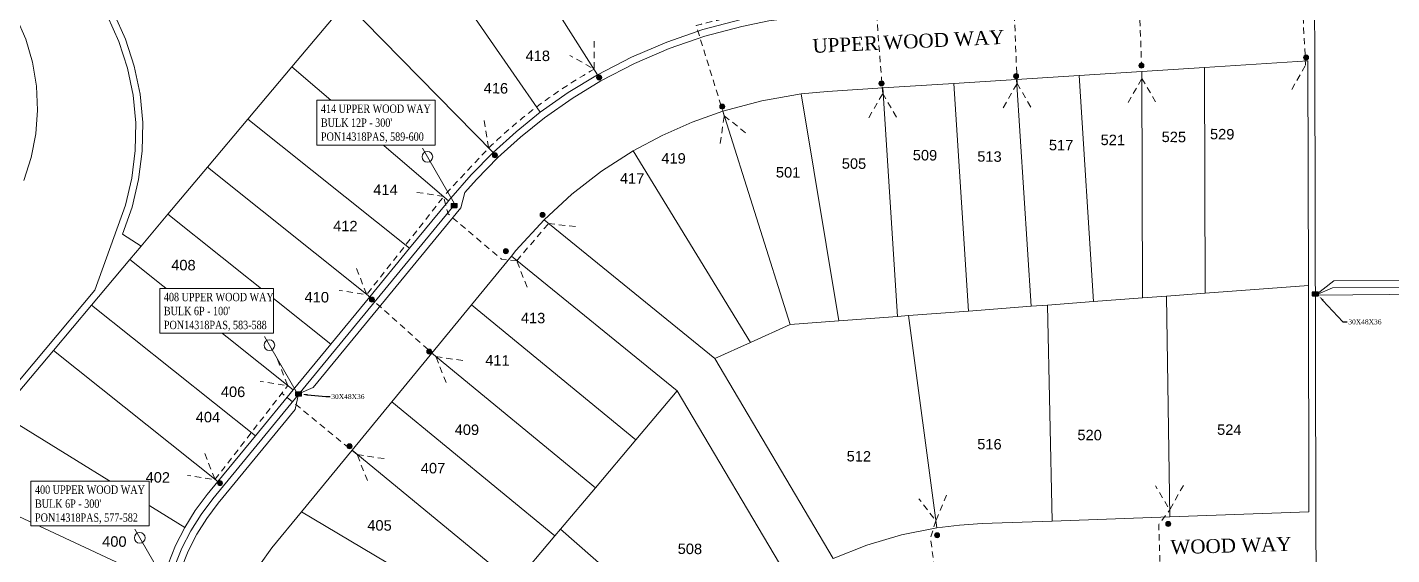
# Model space of a CAD drawing. Header units: feet. Extents: x 2808417 to 2820762, y 948624 to 970780.
# Drawn here: x 2813811 to 2814789, y 964313 to 964691 of the extents above; entities that cross this region are included whole.
import ezdxf
from ezdxf import colors
from ezdxf.entities.mleader import LeaderData, LeaderLine
from ezdxf.enums import TextEntityAlignment as Align
from ezdxf.lldxf.tags import DXFTag
from ezdxf.math import Vec2, Vec3

# ---------------------------------------------------------------- set-up
doc = ezdxf.new("R2010")
doc.units = ezdxf.units.FT
doc.header["$LTSCALE"] = 0.015
doc.header["$MEASUREMENT"] = 0
doc.linetypes.add('DASHED', pattern=[5, 3, -2])
for name, color, linetype in [('144A', 112, '144A'), ('144B', 112, '144B'), ('72A', 112, '72A'), ('Dakota County Addresses', 7, 'Continuous'), ('Dakota County Parcels', 7, 'Continuous'), ('DETAIL', 7, 'Continuous'), ('DROP BURIED', 7, 'DASHED'), ('STREET NAME', 7, 'Continuous'), ('TAIL', 1, 'MST'), ('TELEPHONE STRUCT-PROP', 6, 'Continuous'), ('TERMINALS', 7, 'Continuous')]:
    doc.layers.add(name, color=color, linetype=linetype)
doc.layers.add('RUNNING LINE (UNDERGROUND)', color=10, linetype='Continuous', lineweight=40)
doc.styles.add('Dimensions 100', font='arial.ttf')
doc.styles.add('Line', font='txt.shx', dxfattribs={"height": 3})
doc.styles.add('SIMPLEX', font='times.ttf', dxfattribs={"width": 0.8})
doc.styles.get("Standard").update_dxf_attribs({"font": 'times.ttf'})
doc.styles.add('Utilities', font='arial.ttf', dxfattribs={"height": 2.5})
tags = doc.linetypes.add('144A', pattern='A,80,-5,["144A",Line,S=1.5,R=0,X=0,Y=-1.5],-24', length=109).pattern_tags.tags
tags[6] = DXFTag(74, 10)
tags = doc.linetypes.add('144B', pattern='A,80,-5,["144B",Line,S=1.5,R=0,X=0,Y=-1.5],-24', length=109).pattern_tags.tags
tags[6] = DXFTag(74, 10)
tags = doc.linetypes.add('72A', pattern='A,80,-5,["72A",Line,S=1.5,R=0,X=0,Y=-1.5],-20', length=105).pattern_tags.tags
tags[6] = DXFTag(74, 10)
tags = doc.linetypes.add('MST', pattern='A,5,-5,5,-5,["TAIL",Line,S=1.5,R=0,X=0,Y=-1.5],-20', length=40).pattern_tags.tags
tags[10] = DXFTag(74, 10)

# ---------------------------------------------------------------- blocks, each defined once
blk = doc.blocks.new('ACMAP_ANN_TEMPLATE_Dakota County Addresses')
at = {"layer": 'Dakota County Addresses', "style": 'Dimensions 100'}
blk.add_attdef('DakotaCountyAddress', text='', height=50, dxfattribs=at).set_placement((0, 0), align=Align.CENTER)
blk = doc.blocks.new('NEW HH')
at = {"ltscale": 40, "true_color": 0xffffff}
h = blk.add_hatch(color=7, dxfattribs=at)
h.dxf.hatch_style = 1
h.paths.add_polyline_path([(-0.061, -0.031, 0.414214), (-0.046, -0.046), (0.046, -0.046, 0.414214), (0.061, -0.031), (0.061, 0.031, 0.414214), (0.046, 0.046), (-0.046, 0.046, 0.414214), (-0.061, 0.031)])
at = {"layer": 'RUNNING LINE (UNDERGROUND)', "color": 6, "lineweight": 0, "const_width": 0.005, "flags": 128}
blk.add_lwpolyline([(-0.061, 0.031), (-0.061, -0.031, 0.414214), (-0.046, -0.046), (0.046, -0.046, 0.414214), (0.061, -0.031), (0.061, 0.031, 0.414214), (0.046, 0.046), (-0.046, 0.046, 0.414214)], format="xyb", close=True, dxfattribs=at)
at = {"layer": 'TELEPHONE STRUCT-PROP', "color": 18, "true_color": 0x000000, "style": 'Utilities'}
blk.add_text('HH', height=0.05, dxfattribs=at).set_placement((0, 0), align=Align.MIDDLE_CENTER)
blk = doc.blocks.new('Proposed FlowerPot')
at = {"lineweight": 5, "ltscale": 100, "true_color": 0xffffff}
h = blk.add_hatch(color=7, dxfattribs=at)
h.dxf.hatch_style = 1
h.paths.add_polyline_path([(0, 0.06, 0.414214), (-0.06, 0, 0.414214), (0, -0.06, 0.414214), (0.06, 0, 0.414214)])
at = {"lineweight": 5, "ltscale": 100}
blk.add_circle((0, 0), 0.0604, dxfattribs=at)
at = {"layer": 'RUNNING LINE (UNDERGROUND)', "color": 6, "lineweight": 5, "const_width": 0.00907, "flags": 128}
blk.add_lwpolyline([(-0.06, 0, -0.414214), (0, 0.06, -0.414214), (0.06, 0, -0.414214), (0, -0.06, -0.414214), (-0.06, 0)], format="xyb", dxfattribs=at)
at = {"color": 18, "linetype": 'ByBlock', "lineweight": 5, "ltscale": 100, "true_color": 0x000000, "style": 'Dimensions 100'}
blk.add_text('F', height=0.0744, dxfattribs=at).set_placement((-0.029, -0.037))
blk = doc.blocks.new('TERMINAL')
at = {"lineweight": 5, "ltscale": 0.5, "flags": 128}
blk.add_lwpolyline([(-0.07, -0.65), (-0.07, 44.75)], dxfattribs=at)
at = {"lineweight": 5, "ltscale": 0.5}
blk.add_circle((-0.07, 37.61), 3.83, dxfattribs=at)

msp = doc.modelspace()

# ---------------------------------------------------------------- linework, layer by layer
at = {"layer": '144A', "lineweight": 5, "ltscale": 50, "flags": 128}
msp.add_lwpolyline([(2813664.83, 964238.52), (2813665.72, 964243.22), (2813671.78, 964262.8), (2813680.02, 964281.57), (2813690.35, 964299.28), (2813702.53, 964315.58), (2813747, 964368.55), (2813787.85, 964417.15), (2813859.26, 964502.14), (2813881.1, 964563.15), (2813885.72, 964582.49), (2813888.2, 964602.22), (2813888.52, 964622.1), (2813886.66, 964641.9), (2813882.65, 964661.37), (2813876.54, 964680.3), (2813868.41, 964698.44), (2813858.27, 964715.71), (2813809.5, 964789.26), (2813798.91, 964807.33), (2813790.33, 964826.59), (2813783.94, 964846.68), (2813779.82, 964867.36), (2813778.01, 964888.37), (2813778.54, 964909.44), (2813781.4, 964930.33), (2813786.56, 964950.78), (2813797.67, 964980.46), (2813815.05, 965006.96), (2813828.49, 965023.21), (2813843.65, 965037.87), (2813861.29, 965051.39), (2813880.38, 965062.77), (2813900.68, 965071.84), (2813921.89, 965078.47), (2813943.6, 965082.56), (2813996.07, 965089.28), (2814018.52, 965093.44), (2814040.23, 965100), (2814061.09, 965108.93), (2814080.84, 965120.11), (2814099.25, 965133.42), (2814111.45, 965144.14), (2814122.85, 965155.88), (2814184.98, 965225.21), (2814218.97, 965263.13)], dxfattribs=at)
at = {"layer": '144B', "lineweight": 5, "ltscale": 50, "flags": 128}
msp.add_lwpolyline([(2814732.85, 964879.36), (2814737.88, 964869.94), (2814738.27, 964718.04), (2814733.29, 964710.21), (2814733.4, 964666.55), (2814734.25, 964343.56), (2814734.39, 964288.65), (2814735.66, 963801.1), (2814736.5, 963481.3)], dxfattribs=at)
at = {"layer": '72A', "lineweight": 5, "ltscale": 50, "flags": 128}
msp.add_lwpolyline([(2814732.85, 964879.36), (2814733.26, 964721.94), (2814730.26, 964716.74), (2814416.59, 964696.77), (2814410.48, 964696.45), (2814400.87, 964700.96), (2814386.42, 964700.22), (2814366.75, 964698.42), (2814342.25, 964695.27), (2814322.75, 964691.16), (2814296.41, 964684.16), (2814270.81, 964675.32), (2814245.92, 964664.64), (2814221.87, 964652.18), (2814201.24, 964639.58), (2814181.45, 964625.67), (2814164.32, 964611.94), (2814148.02, 964597.23), (2814132.63, 964581.56), (2814124.43, 964572.17), (2814121.47, 964561.14), (2814015.72, 964432.47), (2814005.26, 964427.91), (2814002.77, 964416.71), (2813947.66, 964349.65), (2813939.48, 964338.77), (2813932.39, 964327.41), (2813926.23, 964315.31), (2813921.16, 964302.71), (2813917.22, 964289.77), (2813916.47, 964286.04), (2813909.68, 964277.62), (2813909.01, 964274.26), (2813907.44, 964257.23), (2813907.37, 964247.29), (2813910.08, 964127.91)], dxfattribs=at)
at = {"layer": 'Dakota County Parcels', "lineweight": 5}
for p, q in [((2814085.63, 964763.73), (2814178.45, 964629.67)), ((2814171.3, 964732.58), (2814219.42, 964656.54)), ((2814000.39, 964662.3), (2814036.36, 964705.1)), ((2814038.99, 964708.23), (2814144.56, 964600.84)), ((2813968.87, 964624.79), (2814000.39, 964662.3)), ((2814000.39, 964662.3), (2814112.77, 964566.31)), ((2814609.52, 964658.96), (2814654.43, 964661.82)), ((2814654.43, 964661.82), (2814728.4, 964666.54)), ((2814654.84, 964500.02), (2814654.43, 964661.82)), ((2814728.82, 964505.56), (2814728.4, 964666.54)), ((2814474.81, 964650.38), (2814519.72, 964653.24)), ((2814519.72, 964653.24), (2814564.62, 964656.1)), ((2814519.72, 964653.24), (2814530.06, 964490.68)), ((2814564.62, 964656.1), (2814609.52, 964658.96)), ((2814564.62, 964656.1), (2814574.93, 964494.04)), ((2814609.94, 964496.66), (2814609.52, 964658.96)), ((2814384.3, 964644.62), (2814365.41, 964642.84)), ((2814365.41, 964642.84), (2814392.47, 964480.38)), ((2814384.3, 964644.62), (2814423.92, 964647.14)), ((2814423.92, 964647.14), (2814474.81, 964650.38)), ((2814423.92, 964647.14), (2814434.34, 964483.51)), ((2814474.81, 964650.38), (2814485.19, 964487.32)), ((2813939.92, 964590.35), (2813968.87, 964624.79)), ((2813968.87, 964624.79), (2814084.83, 964532.32)), ((2814309.28, 964630.59), (2814357.59, 964477.77)), ((2814244.93, 964602.01), (2814328.96, 964464.84)), ((2813911.62, 964556.66), (2813939.92, 964590.35)), ((2813939.92, 964590.35), (2814056.27, 964497.57)), ((2814084.83, 964532.32), (2814112.18, 964565.59)), ((2814112.18, 964565.59), (2814112.77, 964566.31)), ((2814112.77, 964566.31), (2814114.31, 964568.19)), ((2813892.45, 964533.8), (2813911.62, 964556.66)), ((2813911.62, 964556.66), (2814028.35, 964463.58)), ((2814181.17, 964552.73), (2814160.85, 964530.67)), ((2814181.17, 964552.73), (2814303.43, 964453.32)), ((2813879.02, 964542.48), (2813892.45, 964533.8)), ((2813884.28, 964524.13), (2813892.45, 964533.8)), ((2814056.27, 964497.57), (2814084.83, 964532.32)), ((2814129.24, 964491.86), (2814157.71, 964526.51)), ((2814157.71, 964526.51), (2814160.85, 964530.67)), ((2814157.71, 964526.51), (2814276.52, 964430.11)), ((2813856.94, 964491.6), (2813884.28, 964524.13)), ((2813884.28, 964524.13), (2814001.37, 964430.76)), ((2814654.84, 964500.02), (2814728.82, 964505.56)), ((2814729.25, 964343.51), (2814728.82, 964505.56)), ((2814028.35, 964463.58), (2814056.27, 964497.57)), ((2814574.93, 964494.04), (2814609.94, 964496.66)), ((2814609.94, 964496.66), (2814627.12, 964497.94)), ((2814627.12, 964497.94), (2814654.84, 964500.02)), ((2814629.55, 964339.89), (2814627.12, 964497.94)), ((2813829.6, 964459.07), (2813856.94, 964491.6)), ((2813856.94, 964491.6), (2813974.4, 964397.94)), ((2814100.67, 964457.1), (2814129.24, 964491.86)), ((2814129.24, 964491.86), (2814246.98, 964395.1)), ((2814442.16, 964484.1), (2814485.19, 964487.32)), ((2814485.19, 964487.32), (2814530.06, 964490.68)), ((2814530.06, 964490.68), (2814541.87, 964491.56)), ((2814541.87, 964491.56), (2814574.93, 964494.04)), ((2814545.12, 964336.82), (2814541.87, 964491.56)), ((2814328.96, 964464.84), (2814357.59, 964477.77)), ((2814357.59, 964477.77), (2814392.47, 964480.38)), ((2814392.47, 964480.38), (2814434.34, 964483.51)), ((2814434.34, 964483.51), (2814442.16, 964484.1)), ((2814462.62, 964331.94), (2814442.16, 964484.1)), ((2813791.68, 964413.94), (2813829.6, 964459.07)), ((2813829.6, 964459.07), (2813947.42, 964365.11)), ((2814001.37, 964430.76), (2814028.35, 964463.58)), ((2814072.1, 964422.34), (2814100.67, 964457.1)), ((2814100.67, 964457.1), (2814217.97, 964360.7)), ((2814303.43, 964453.32), (2814328.96, 964464.84)), ((2814303.43, 964453.32), (2814388.38, 964309.9)), ((2813974.4, 964397.94), (2814001.37, 964430.76)), ((2814246.98, 964395.1), (2814276.52, 964430.11)), ((2814276.52, 964430.11), (2814357.44, 964293.5)), ((2814043.54, 964387.58), (2814072.1, 964422.34)), ((2814072.1, 964422.34), (2814188.96, 964326.31)), ((2813791.68, 964413.94), (2813923.67, 964332.34)), ((2813947.42, 964365.11), (2813974.4, 964397.94)), ((2814217.97, 964360.7), (2814246.98, 964395.1)), ((2814007.35, 964343.54), (2814043.54, 964387.58)), ((2814043.54, 964387.58), (2814159.95, 964291.91)), ((2813750.83, 964365.33), (2813907.51, 964292.21)), ((2813939.8, 964355.83), (2813947.42, 964365.11)), ((2814192.87, 964330.95), (2814217.97, 964360.7)), ((2813986.15, 964317.74), (2814007.35, 964343.54)), ((2814007.35, 964343.54), (2814138.04, 964265.94)), ((2814545.12, 964336.82), (2814629.55, 964339.89)), ((2814629.55, 964339.89), (2814729.25, 964343.51)), ((2814188.96, 964326.31), (2814192.87, 964330.95)), ((2814192.87, 964330.95), (2814295.09, 964241.77)), ((2814495.16, 964335.01), (2814545.12, 964336.82)), ((2814159.95, 964291.91), (2814188.96, 964326.31))]:
    msp.add_line(p, q, dxfattribs=at)
for points in [[(2813794.26, 964712.72), (2813802.9, 964697.83), (2813809.7, 964682.01), (2813814.55, 964665.49), (2813817.4, 964648.51), (2813818.2, 964631.32), (2813816.93, 964614.15), (2813813.62, 964597.25), (2813808.31, 964580.87)], [(2813862.51, 964718.36), (2813872.86, 964700.74), (2813881.22, 964682.09), (2813887.49, 964662.65), (2813891.61, 964642.64), (2813893.52, 964622.29), (2813893.2, 964601.86), (2813890.65, 964581.59), (2813885.9, 964561.72), (2813879.02, 964542.48)], [(2814321.47, 964695.99), (2814294.95, 964688.94), (2814269, 964679.99), (2814243.78, 964669.17), (2814219.42, 964656.54)], [(2814219.42, 964656.54), (2814198.5, 964643.77), (2814178.45, 964629.67)], [(2814365.41, 964642.84), (2814337.07, 964637.99), (2814309.28, 964630.59)], [(2814178.45, 964629.67), (2814161.08, 964615.75), (2814144.56, 964600.84)], [(2814309.28, 964630.59), (2814287.15, 964622.66), (2814265.66, 964613.12), (2814244.93, 964602.01)], [(2814144.56, 964600.84), (2814128.96, 964584.95), (2814114.31, 964568.19)], [(2814244.93, 964602.01), (2814222.31, 964587.41), (2814201, 964570.94), (2814181.17, 964552.73)], [(2813939.8, 964355.83), (2813931.23, 964344.43), (2813923.67, 964332.34)], [(2813923.67, 964332.34), (2813917.12, 964319.45), (2813911.72, 964306.04), (2813907.51, 964292.21)], [(2814462.62, 964331.94), (2814437.24, 964326.86), (2814412.42, 964319.5), (2814388.38, 964309.9)], [(2814495.16, 964335.01), (2814478.85, 964333.94), (2814462.62, 964331.94)], [(2813986.15, 964317.74), (2813977.3, 964305.2), (2813970.37, 964291.5), (2813965.52, 964276.94)]]:
    msp.add_lwpolyline(points, dxfattribs=at)
at = {"layer": 'DROP BURIED', "lineweight": 5, "ltscale": 100, "flags": 128}
for points in [[(2814609.54, 964653.95), (2814607.2, 964723.71), (2814628.14, 964725.29), (2814723.24, 964731.33)], [(2814520.1, 964650.33), (2814517.49, 964717.27)], [(2814423.8, 964643.18), (2814418.59, 964709.95)], [(2814216.94, 964680.58), (2814217.08, 964660.58), (2814199.69, 964670.46)], [(2814138.21, 964623.76), (2814141.4, 964604.01), (2814108.97, 964569.56)], [(2814103.61, 964454.65), (2814054.06, 964499.12), (2814109.3, 964569.4)], [(2814109.3, 964569.4), (2814089.52, 964572.38)], [(2814161.59, 964523.36), (2814150.72, 964524.39), (2814112.44, 964556.85), (2814108.97, 964569.56)], [(2814046.75, 964517.74), (2814054.06, 964499.12), (2814034.28, 964502.1)], [(2813990.15, 964452.49), (2813997.46, 964433.88), (2813977.68, 964436.86)], [(2813945.33, 964366.56), (2813997.46, 964433.88)], [(2813938.02, 964385.18), (2813945.33, 964366.56), (2813925.55, 964369.54)], [(2814639.21, 964362.36), (2814629.48, 964344.89), (2814619.21, 964362.06)], [(2814469.55, 964355.4), (2814461.95, 964336.9), (2814449.73, 964352.73)], [(2814824.58, 964204.57), (2814824.39, 964281.93), (2814628.66, 964274.82), (2814623.1, 964287.38), (2814621.63, 964334.29), (2814629.48, 964344.89)], [(2814461.95, 964336.9), (2814457.97, 964324.87), (2814465.87, 964266.42), (2814460.92, 964265.61), (2814443.09, 964261.11)]]:
    msp.add_lwpolyline(points, dxfattribs=at)
at = {"layer": 'DROP BURIED', "lineweight": 5, "ltscale": 100}
for points in [[(2814716.86, 964646.07), (2814726.81, 964663.41), (2814723.24, 964731.33)], [(2814599.58, 964636.61), (2814609.54, 964653.95), (2814619.58, 964636.66)], [(2814413.84, 964625.83), (2814423.8, 964643.18), (2814433.84, 964625.88)], [(2814510.15, 964632.99), (2814520.1, 964650.33), (2814530.15, 964633.04)], [(2814307.28, 964607.43), (2814310.29, 964627.2), (2814325.91, 964614.71)], [(2814161.59, 964523.36), (2814184.32, 964549.97), (2814204.19, 964547.76)], [(2814168.96, 964504.41), (2814161.59, 964523.36)], [(2814110.99, 964436.06), (2814103.61, 964454.65), (2814123.4, 964451.75)], [(2814054.59, 964365.84), (2814047.21, 964384.43), (2814066.99, 964381.53)]]:
    msp.add_lwpolyline(points, dxfattribs=at)
at = {"layer": 'DROP BURIED', "lineweight": 5, "ltscale": 100, "flags": 128}
for points in [[(2814310.29, 964627.2), (2814290.14, 964691.94, -0.05167), (2814411.67, 964709.44)], [(2814217.08, 964660.58, 0.063741), (2814141.4, 964604.01)]]:
    msp.add_lwpolyline(points, format="xyb", dxfattribs=at)
at = {"layer": 'TAIL', "lineweight": 5, "ltscale": 40, "flags": 128}
for points in [[(2814733.84, 964498.74), (2814747.15, 964508.84), (2814803.82, 964509.29), (2814803.79, 964519.19), (2814887.45, 964519.71), (2814901.14, 964514.8), (2814924.56, 964514.94), (2815004.08, 964489.75), (2815006.37, 964489.09), (2815018.81, 964485.71), (2815027.14, 964485.07), (2815034.74, 964485.73), (2815042.21, 964487.55), (2815049.33, 964490.49), (2815055.9, 964494.48), (2815063.66, 964497.94), (2815070.91, 964502.53), (2815074.97, 964508.87), (2815078.57, 964516.46), (2815080.57, 964524.46), (2815081.46, 964534.66), (2815080.21, 964547.06), (2815079.1, 964551.76), (2815075.94, 964559.56), (2815071.57, 964566.85), (2815066.13, 964573.39), (2815059.46, 964579.26)], [(2814116.62, 964563.1), (2814005.13, 964427.46)], [(2814733.84, 964498.74), (2814746.08, 964503.84), (2814808.83, 964504.32), (2814808.8, 964514.22), (2814886.6, 964514.71), (2814900.29, 964509.79), (2814923.8, 964509.94), (2815002.64, 964484.96), (2815012.62, 964481.72), (2815018.8, 964480.7), (2815027.17, 964480.05), (2815035.55, 964480.78), (2815043.77, 964482.78), (2815051.59, 964486.02), (2815058.82, 964490.41)], [(2814883.79, 964509.69), (2814813.82, 964509.25), (2814813.84, 964499.36), (2814733.84, 964498.74)], [(2814005.13, 964427.46), (2813943.73, 964352.74), (2813935.35, 964341.6), (2813928.03, 964329.87), (2813921.68, 964317.38), (2813916.44, 964304.38), (2813912.63, 964291.89)]]:
    msp.add_lwpolyline(points, dxfattribs=at)

# ---------------------------------------------------------------- block references
at = {"lineweight": 5}
for name, p, xscale, yscale, zscale in [('Proposed FlowerPot', (2814609.12, 964663.16), 30, 30, 30), ('Proposed FlowerPot', (2814727.12, 964668.93), 30, 30, 30), ('Proposed FlowerPot', (2814220.61, 964654.62), 30, 30, 30), ('Proposed FlowerPot', (2814422.93, 964650.35), 30, 30, 30), ('Proposed FlowerPot', (2814519.4, 964655.67), 30, 30, 30), ('Proposed FlowerPot', (2814308.87, 964633.77), 30, 30, 30), ('Proposed FlowerPot', (2814145.89, 964598.94), 30, 30, 30), ('NEW HH', (2814116.65, 964562.83), 40, 40, 40), ('Proposed FlowerPot', (2814180.04, 964556.2), 30, 30, 30), ('Proposed FlowerPot', (2814153.82, 964530.21), 30, 30, 30), ('Proposed FlowerPot', (2814057.8, 964495.48), 30, 30, 30), ('NEW HH', (2814733.79, 964499.59), 40, 40, 40), ('Proposed FlowerPot', (2814098.85, 964458.29), 30, 30, 30), ('NEW HH', (2814005.26, 964427.91), 40, 40, 40), ('Proposed FlowerPot', (2814041.82, 964390.41), 30, 30, 30), ('Proposed FlowerPot', (2813948.93, 964364.07), 30, 30, 30), ('Proposed FlowerPot', (2814628.4, 964334.75), 30, 30, 30), ('Proposed FlowerPot', (2814462.77, 964326.71), 30, 30, 30)]:
    msp.add_blockref(name, p, dxfattribs=dict(at, xscale=xscale, yscale=yscale, zscale=zscale))
at = {"layer": 'Dakota County Addresses', "lineweight": 5, "xscale": 0.15, "yscale": 0.15, "zscale": 0.15, "rotation": 359.5015230000861}
for p, values in [((2814176.62, 964666.43), {'DakotaCountyAddress': '418'}), ((2814146.6, 964643.16), {'DakotaCountyAddress': '416'}), ((2814588.64, 964606.12), {'DakotaCountyAddress': '521'}), ((2814632.38, 964608.29), {'DakotaCountyAddress': '525'}), ((2814667.01, 964610.28), {'DakotaCountyAddress': '529'}), ((2814551.58, 964602.41), {'DakotaCountyAddress': '517'}), ((2814273.88, 964592.93), {'DakotaCountyAddress': '419'}), ((2814403.2, 964589.2), {'DakotaCountyAddress': '505'}), ((2814454.05, 964595.21), {'DakotaCountyAddress': '509'}), ((2814500.26, 964594.26), {'DakotaCountyAddress': '513'}), ((2814244.21, 964578.58), {'DakotaCountyAddress': '417'}), ((2814355.96, 964582.92), {'DakotaCountyAddress': '501'}), ((2814067.49, 964570.45), {'DakotaCountyAddress': '414'}), ((2814038.71, 964544.46), {'DakotaCountyAddress': '412'}), ((2813922.7, 964516.47), {'DakotaCountyAddress': '408'}), ((2814018.25, 964493.51), {'DakotaCountyAddress': '410'}), ((2814173.22, 964478.56), {'DakotaCountyAddress': '413'}), ((2814147.7, 964448.22), {'DakotaCountyAddress': '411'}), ((2813958.25, 964425.71), {'DakotaCountyAddress': '406'}), ((2813940.27, 964407.57), {'DakotaCountyAddress': '404'}), ((2814125.81, 964398.53), {'DakotaCountyAddress': '409'}), ((2814572.03, 964394.73), {'DakotaCountyAddress': '520'}), ((2814672.13, 964398.55), {'DakotaCountyAddress': '524'}), ((2814500.25, 964388.17), {'DakotaCountyAddress': '516'}), ((2814101.53, 964371), {'DakotaCountyAddress': '407'}), ((2814406.67, 964379.5), {'DakotaCountyAddress': '512'}), ((2813904.34, 964364.4), {'DakotaCountyAddress': '402'}), ((2814063.2, 964329.99), {'DakotaCountyAddress': '405'}), ((2813873.21, 964318.46), {'DakotaCountyAddress': '400'}), ((2814285.61, 964313.19), {'DakotaCountyAddress': '508'})]:
    msp.add_blockref('ACMAP_ANN_TEMPLATE_Dakota County Addresses', p, dxfattribs=at).add_auto_attribs(values)
at = {"layer": 'TERMINALS', "lineweight": 5, "ltscale": 0.5, "xscale": -1, "rotation": 30.00000000000006}
for p in [(2814116.27, 964565.18), (2814003.04, 964430.27), (2813910.17, 964292.25)]:
    msp.add_blockref('TERMINAL', p, dxfattribs=at)

# ---------------------------------------------------------------- texts
at = {"layer": 'STREET NAME', "lineweight": 5, "ltscale": 40, "char_height": 10, "attachment_point": 1}
for s, insert, rotation in [('UPPER WOOD WAY', (2814373.27, 964682.15), 2.74228), ('WOOD WAY', (2814629.8, 964323.11), 1.60465)]:
    msp.add_mtext(s, dxfattribs=dict(at, insert=insert, rotation=rotation))

# ---------------------------------------------------------------- next in the draw order: texts
at = {"layer": 'TERMINALS', "lineweight": 5, "ltscale": 0.5, "char_height": 6, "attachment_point": 1, "style": 'SIMPLEX', "bg_fill": 19, "box_fill_scale": 1.5, "bg_fill_color": 256, "bg_fill_transparency": 0}
for s, insert in [("414 UPPER WOOD WAY\\PBULK 12P - 300'\\PPON14318PAS, 589-600", (2814021.25, 964635.26)), ("400 UPPER WOOD WAY\\PBULK 6P - 300'\\PPON14318PAS, 577-582", (2813816.38, 964362.33))]:
    msp.add_mtext(s, dxfattribs=dict(at, insert=insert))

# ---------------------------------------------------------------- next in the draw order: leaders
at = {"layer": 'DETAIL', "lineweight": 5, "ltscale": 5}
ml = msp.add_multileader_mtext('Standard', dxfattribs=at)
ml.set_content("100' LOOP\\PPON14318PAS, 61-120 RESERVED\\P14113 PLYMOUTH AVE\\P14115 PLYMOUTH AVE\\P14117 PLYMOUTH AVE\\P14119 PLYMOUTH AVE\\P14121 PLYMOUTH AVE\\P14122 PLYMOUTH AVE\\P14123 PLYMOUTH AVE\\P14124 PLYMOUTH AVE\\P14125 PLYMOUTH AVE\\P14126 PLYMOUTH AVE\\P14127 PLYMOUTH AVE\\P14128 PLYMOUTH AVE\\P14129 PLYMOUTH AVE\\P14130 PLYMOUTH AVE\\P14131 PLYMOUTH AVE\\P14132 PLYMOUTH AVE\\P14133 PLYMOUTH AVE\\P14134 PLYMOUTH AVE\\P14135 PLYMOUTH AVE\\P14136 PLYMOUTH AVE\\P14137 PLYMOUTH AVE\\P14138 PLYMOUTH AVE\\P14139 PLYMOUTH AVE\\P14140 PLYMOUTH AVE\\P14141 PLYMOUTH AVE\\P14142 PLYMOUTH AVE\\P14143 PLYMOUTH AVE\\P14144 PLYMOUTH AVE\\P14145 PLYMOUTH AVE\\P14146 PLYMOUTH AVE\\P14147 PLYMOUTH AVE\\P14148 PLYMOUTH AVE\\P14149 PLYMOUTH AVE\\P14150 PLYMOUTH AVE\\P14151 PLYMOUTH AVE\\P14152 PLYMOUTH AVE\\P14153 PLYMOUTH AVE\\P14154 PLYMOUTH AVE\\P14155 PLYMOUTH AVE\\P14156 PLYMOUTH AVE\\P14157 PLYMOUTH AVE\\P14158 PLYMOUTH AVE\\P14159 PLYMOUTH AVE\\P14160 PLYMOUTH AVE\\P14161 PLYMOUTH AVE\\P14162 PLYMOUTH AVE\\P14163 PLYMOUTH AVE\\P14164 PLYMOUTH AVE\\P14166 PLYMOUTH AVE\\P14168 PLYMOUTH AVE\\P14170 PLYMOUTH AVE\\P14172 PLYMOUTH AVE\\P14174 PLYMOUTH AVE\\P14176 PLYMOUTH AVE", color=256)
ml.set_leader_properties()
ml.build(insert=Vec2(0, 0))
ml.multileader.update_dxf_attribs({"text_left_attachment_type": 5, "text_right_attachment_type": 5, "dogleg_length": 3})
ctx = ml.context
ctx.base_point, ctx.char_height, ctx.landing_gap_size, ctx.plane_origin = Vec3(2813861.22, 965132.3), 3.5, 1.5, Vec3(2813993.96, 965107.79)
ctx.left_attachment, ctx.right_attachment = 5, 5
notes = []
notes.append((ctx, [(0, (1, 1, 0), (2813944.9, 965132.3), (-1, 0), 3, [(0, [(2813981.79, 965089.22)], 0, [])])]))
ctx.mtext.insert, ctx.mtext.flow_direction = Vec3(2813862.72, 965457.33), 5
ctx.mtext.has_bg_fill, ctx.mtext.bg_color, ctx.mtext.bg_scale_factor, ctx.mtext.bg_transparency, ctx.mtext.use_window_bg_color = 1, -1027028792, 1.5, 0, 1
ml = msp.add_multileader_mtext('Standard', dxfattribs=at)
ml.set_content('30X48X36', color=256)
ml.set_leader_properties()
ml.build(insert=Vec2(0, 0))
ml.multileader.update_dxf_attribs({"has_text_frame": 1, "text_left_attachment_type": 2, "text_right_attachment_type": 2, "dogleg_length": 3})
ctx = ml.context
ctx.base_point, ctx.char_height, ctx.landing_gap_size, ctx.plane_origin = Vec3(2814756.55, 964479.55), 3.5, 1.5, Vec3(2814757.09, 964521.52)
ctx.left_attachment, ctx.right_attachment, ctx.text_align_type = 2, 2, 1
notes.append((ctx, [(1, (1, 1, 0), (2814753.55, 964479.55), (1, 0), 3, [(0, [(2814736.54, 964497.9)], 0, [])])]))
ctx.mtext.insert, ctx.mtext.alignment, ctx.mtext.flow_direction = Vec3(2814769.33, 964481.33), 2, 5
ctx.mtext.has_bg_fill, ctx.mtext.bg_color, ctx.mtext.bg_scale_factor, ctx.mtext.bg_transparency, ctx.mtext.use_window_bg_color = 1, -1027028792, 1.5, 0, 1
ml = msp.add_multileader_mtext('Standard', dxfattribs=at)
ml.set_content('30X48X36', color=256)
ml.set_leader_properties()
ml.build(insert=Vec2(0, 0))
ml.multileader.update_dxf_attribs({"has_text_frame": 1, "text_left_attachment_type": 2, "text_right_attachment_type": 2, "dogleg_length": 3})
ctx = ml.context
ctx.base_point, ctx.char_height, ctx.landing_gap_size, ctx.plane_origin = Vec3(2814027.8, 964425.98), 3.5, 1.5, Vec3(2814016.72, 964474.35)
ctx.left_attachment, ctx.right_attachment, ctx.text_align_type = 2, 2, 1
notes.append((ctx, [(1, (1, 1, 0), (2814024.8, 964425.98), (1, 0), 3, [(0, [(2814007.75, 964427.66)], 0, [])])]))
ctx.mtext.insert, ctx.mtext.alignment, ctx.mtext.flow_direction = Vec3(2814040.58, 964427.76), 2, 5
ctx.mtext.has_bg_fill, ctx.mtext.bg_color, ctx.mtext.bg_scale_factor, ctx.mtext.bg_transparency, ctx.mtext.use_window_bg_color = 1, -1027028792, 1.5, 0, 1
for ctx, leaders in notes:
    for number, flags, end, landing, length, lines in leaders:
        leader = LeaderData()
        leader.index, (leader.has_last_leader_line, leader.has_dogleg_vector, leader.attachment_direction) = number, flags
        leader.last_leader_point, leader.dogleg_vector, leader.dogleg_length = Vec3(end), Vec3(landing), length
        for number, points, colour, breaks in lines:
            line = LeaderLine()
            line.index, line.vertices, line.color, line.breaks = number, Vec3.list(points), colors.encode_raw_color(colour), breaks
            leader.lines.append(line)
        ctx.leaders.append(leader)

# ---------------------------------------------------------------- next in the draw order: linework, layer by layer
at = {"layer": 'DROP BURIED', "lineweight": 5, "ltscale": 100, "flags": 128}
msp.add_lwpolyline([(2814047.21, 964384.43), (2813993.29, 964428.49)], dxfattribs=at)

# ---------------------------------------------------------------- next in the draw order: texts
at = {"layer": 'TERMINALS', "lineweight": 5, "ltscale": 0.5, "insert": (2813908.7, 964500.34), "char_height": 6, "width": 75.5613, "attachment_point": 1, "style": 'SIMPLEX', "bg_fill": 19, "box_fill_scale": 1.5, "bg_fill_color": 256, "bg_fill_transparency": 0}
msp.add_mtext("408 UPPER WOOD WAY\\PBULK 6P - 100'\\PPON14318PAS, 583-588", dxfattribs=at)

doc.saveas('drawing.dxf')
